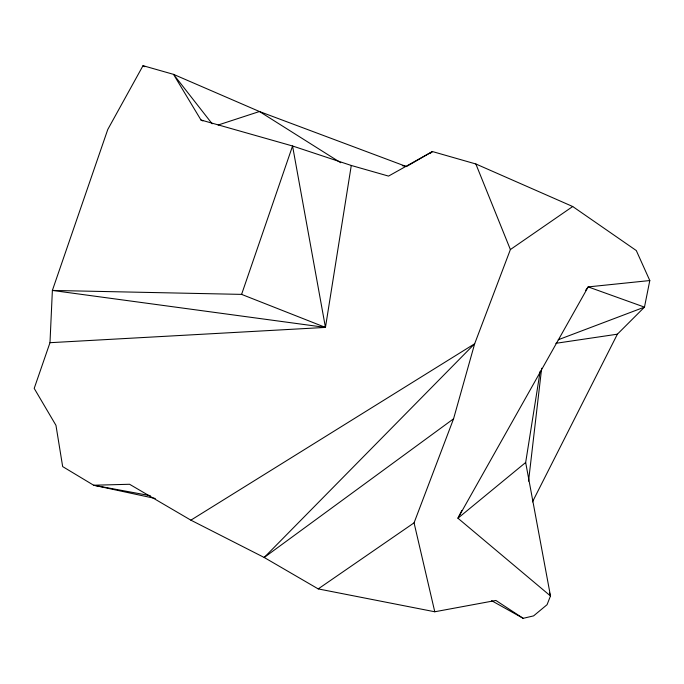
<?xml version="1.0" encoding="UTF-8"?>
<svg xmlns="http://www.w3.org/2000/svg" width="684" height="684" viewBox="0 0 684 684"><rect width="100%" height="100%" fill="white"/><g stroke="black" fill="none" stroke-linecap="round" stroke-linejoin="round"><path stroke-width="1.03" d="M155.277 498.474L93.648 485.23L62.663 466.591L55.96 425.337L34.2 388.392L49.983 342.693L52.377 290.435L107.773 129.481L143.016 65.681L173.505 74.351L259.458 111.518L406.433 166.563L432.416 151.549L475.85 163.98L572.713 206.517L636.3 250.558L649.8 280.551L644.473 307.125L617.387 334.185L532.468 501.894M528.552 481.16L541.651 368.24M491.557 600.655L523.174 618.319L533.588 615.891L547.055 604.707L550.483 595.969L525.663 462.495L540.172 371.241M49.983 342.693L325.447 327.414L351.277 165.468L292.564 145.991L200.976 120.008L173.505 74.351L212.168 123.804M523.174 618.319L495.9 600.458L434.776 611.77L414.059 522.85L453.56 418.813L474.67 343.753L510.384 249.557L572.713 206.517M241.597 294.385L292.564 145.991L325.447 327.414L52.377 290.435L241.597 294.385L325.447 327.414M461.734 510.597L457.938 518.216L550.483 595.969L549.466 592.934M585.649 290.272L588.189 286.904L649.8 280.551M430.005 153.601L432.416 151.549L388.529 176.096L351.277 165.468M525.663 462.495L457.938 518.216L588.189 286.904L644.473 307.125L558.221 339.768M453.56 418.813L264.195 557.477L190.887 520.165L129.567 484.272L93.648 485.23L150.241 495.678M190.887 520.165L474.67 343.753L264.195 557.477L318.214 588.907L414.059 522.85M218.162 125.01L259.458 111.518L340.717 162.732M555.818 343.317L617.387 334.185M318.214 588.907L434.776 611.77M402.32 165.631L406.433 166.563M200.976 120.008L202.857 120.914M143.016 65.681L144.871 66.724M475.85 163.98L510.384 249.557"/></g></svg>
